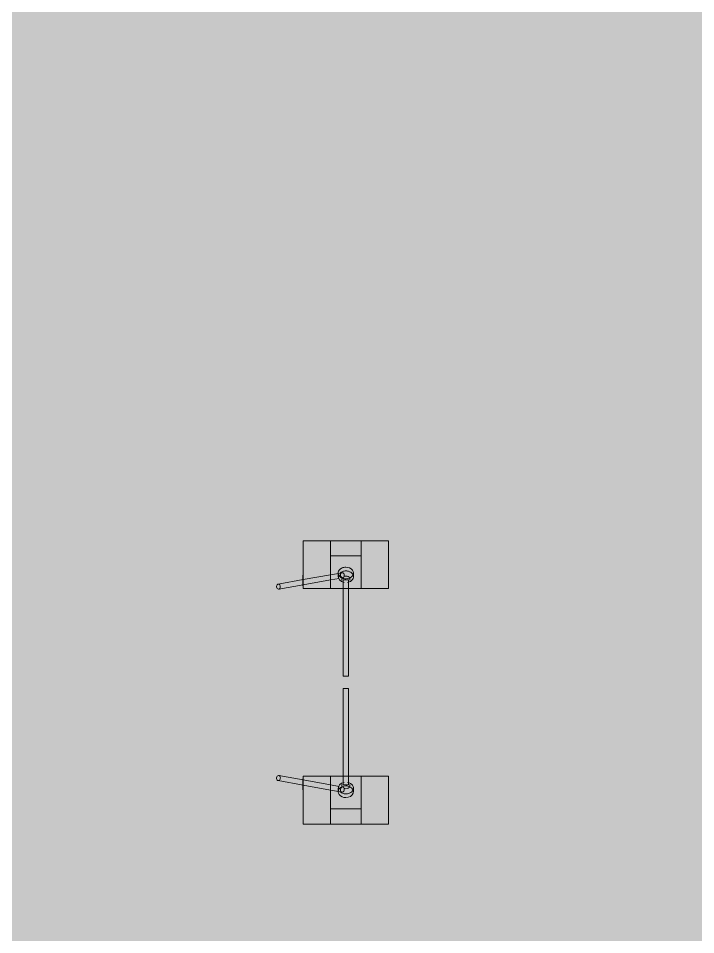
# Model space of a CAD drawing. Header units: millimetres. Extents: x 1311 to 195818, y -8553 to 29000.
# Drawn here: x 76599 to 80569, y 15358 to 20725 of the extents above; entities that cross this region are included whole.
import ezdxf

# ---------------------------------------------------------------- set-up
doc = ezdxf.new("R2010")
doc.units = ezdxf.units.MM
doc.layers.add('A-DETL-GENF-2', color=7, linetype='Continuous', lineweight=9, true_color=0xc0c0c0, transparency=0.4)
doc.layers.add('A-GENM-2', color=7, linetype='Continuous', lineweight=5, true_color=0x737373)
doc.layers.add('M-EQPM-2', color=7, linetype='Continuous', lineweight=5, true_color=0x737373)

# ---------------------------------------------------------------- blocks, each defined once
blk = doc.blocks.new('Gotschlich_Турникет-трипод_Тумбовый_Modul_Cross _R18 - Modul Cross 2-Arm-31992132-1_11_1_птичка')
at = {"layer": 'A-GENM-2'}
for p, q in [((83, -250), (86.2, -250)), ((86.2, -250), (91.5, -250)), ((91.3, -250), (90.7, -250)), ((94.6, -250), (91.3, -250)), ((91.5, -250), (94.6, -250))]:
    blk.add_line(p, q, dxfattribs=at)
at = {"layer": 'M-EQPM-2'}
for p, q in [((-140, 250), (-140, 90)), ((-140, 90), (-140, 250)), ((-140, 250), (140, 250)), ((140, 250), (-140, 250)), ((140, 250), (140, 90)), ((140, 90), (140, 250)), ((-50.7, 90), (-140, 90)), ((-140, 90), (140, 90)), ((-140, 90), (-140, -90)), ((-140, 90), (-140, -90)), ((-140, -90), (-140, 90)), ((-140, 90), (-140, -90)), ((-140, 90), (140, 90)), ((-140, 90), (140, 90)), ((-140, -90), (-140, 90)), ((-140, 90), (-140, -90)), ((-140, 90), (140, 90)), ((-140, 90), (140, 90)), ((-140, 90), (140, 90)), ((-140, 90), (140, 90)), ((140, 90), (-50.7, 90)), ((-50.7, 90), (-50.7, -90)), ((140, -90), (140, 90)), ((140, -90), (140, 90)), ((140, 90), (140, -90)), ((140, -90), (140, 90)), ((140, 90), (140, -90)), ((70.8, 44.5), (49, 44.5)), ((94.8, 15), (88.7, 15)), ((140, 15), (94.8, 15)), ((653.7, 15), (140, 15)), ((47.1, -22.8), (50.9, -43.8)), ((49, -44.5), (70.8, -44.5)), ((50.9, -43.8), (59.1, -90)), ((89.6, -90), (80.4, -38.5)), ((88.7, -15), (94.8, -15)), ((94.8, -15), (140, -15)), ((140, -15), (653.7, -15)), ((140, -90), (-140, -90)), ((-140, -90), (-50.7, -90)), ((-140, -90), (140, -90)), ((140, -90), (-140, -90)), ((-140, -90), (140, -90)), ((140, -90), (-140, -90)), ((-140, -250), (-140, -90)), ((-140, -90), (-140, -250)), ((-140, -90), (60, -90)), ((-140, -90), (140, -90)), ((-50.7, -90), (140, -90)), ((59.1, -90), (87.7, -250)), ((87.7, -90), (140, -90)), ((118.2, -250), (89.6, -90)), ((140, -250), (140, -90)), ((140, -90), (140, -250)), ((-140, -250), (91.5, -250)), ((140, -250), (-140, -250)), ((63.6, -250), (60.8, -250)), ((60.8, -250), (63.6, -250)), ((60.8, -250), (60.8, -252)), ((63.6, -252), (60.8, -252)), ((60.8, -252), (63.6, -252)), ((64.9, -250), (62.5, -250)), ((62.5, -250), (73, -250)), ((62.5, -250), (62.5, -252)), ((73, -252), (62.5, -252)), ((62.5, -252), (64.9, -252)), ((76.7, -250), (63.6, -250)), ((63.6, -250), (65.8, -250)), ((63.6, -250), (63.6, -252)), ((65.8, -252), (63.6, -252)), ((63.6, -252), (76.7, -252)), ((68.9, -250), (63.9, -250)), ((63.9, -250), (65.6, -250)), ((63.9, -250), (63.9, -252)), ((65.6, -252), (63.9, -252)), ((63.9, -252), (68.9, -252)), ((65.7, -250), (64.5, -250)), ((64.5, -250), (77.5, -250)), ((64.5, -250), (64.5, -252)), ((77.5, -252), (64.5, -252)), ((64.5, -252), (65.7, -252)), ((66.4, -250), (64.9, -250)), ((64.9, -250), (64.9, -252)), ((64.9, -252), (66.4, -252)), ((65.6, -250), (67.2, -250)), ((67.2, -252), (65.6, -252)), ((77.9, -250), (65.7, -250)), ((65.7, -250), (65.7, -252)), ((65.7, -252), (77.9, -252)), ((65.8, -250), (78.2, -250)), ((65.8, -250), (65.8, -252)), ((78.2, -252), (65.8, -252)), ((79.3, -250), (66.4, -250)), ((66.4, -252), (79.3, -252)), ((67.2, -250), (80.3, -250)), ((67.2, -250), (67.2, -252)), ((80.3, -252), (67.2, -252)), ((69.5, -250), (68.9, -250)), ((68.9, -250), (68.9, -252)), ((68.9, -252), (69.5, -252)), ((70.9, -250), (69.5, -250)), ((69.5, -250), (69.5, -252)), ((69.5, -252), (70.9, -252)), ((81.4, -250), (70.9, -250)), ((70.9, -252), (81.4, -252)), ((73, -250), (74.2, -250)), ((73, -250), (73, -252)), ((74.2, -252), (73, -252)), ((74.2, -250), (75, -250)), ((75, -252), (74.2, -252)), ((75, -250), (80, -250)), ((75, -250), (75, -252)), ((80, -252), (75, -252)), ((78.1, -250), (76.7, -250)), ((76.7, -250), (76.7, -252)), ((76.7, -252), (78.1, -252)), ((77.5, -250), (79, -250)), ((77.5, -252), (77.5, -250)), ((79, -252), (77.5, -252)), ((80.3, -250), (77.9, -250)), ((77.9, -250), (77.9, -252)), ((77.9, -252), (80.3, -252)), ((80, -250), (78.1, -250)), ((78.1, -252), (80, -252)), ((78.2, -250), (79.3, -250)), ((78.2, -252), (78.2, -250)), ((79.3, -252), (78.2, -252)), ((79, -250), (81.4, -250)), ((81.4, -252), (79, -252)), ((79.3, -250), (79.3, -252)), ((80, -250), (80, -252)), ((80.3, -250), (83.1, -250)), ((83.1, -250), (80.3, -250)), ((80.3, -250), (80.3, -252)), ((80.3, -250), (80.3, -252)), ((80.3, -252), (83.1, -252)), ((83.1, -252), (80.3, -252)), ((81.4, -250), (81.4, -252)), ((86.3, -250), (83, -250)), ((83, -250), (86.2, -250)), ((83, -250), (83, -252)), ((86.2, -252), (83, -252)), ((83, -252), (86.3, -252)), ((83.1, -250), (83.1, -252)), ((86.2, -250), (91.5, -250)), ((86.2, -252), (86.2, -250)), ((91.5, -252), (86.2, -252)), ((86.9, -250), (86.3, -250)), ((86.3, -250), (86.3, -252)), ((86.3, -252), (86.9, -252)), ((90.7, -250), (86.9, -250)), ((86.9, -250), (86.9, -252)), ((86.9, -252), (90.7, -252)), ((88.3, -250), (87.5, -250)), ((87.5, -250), (90.1, -250)), ((87.5, -250), (87.5, -252)), ((90.1, -252), (87.5, -252)), ((87.5, -252), (88.3, -252)), ((87.7, -250), (114, -397.6)), ((89.2, -250), (88.3, -250)), ((88.3, -250), (88.3, -252)), ((88.3, -252), (89.2, -252)), ((90.1, -250), (89.2, -250)), ((89.2, -250), (89.2, -252)), ((89.2, -252), (90.1, -252)), ((90.1, -252), (90.1, -250)), ((91.3, -250), (90.7, -250)), ((90.7, -250), (90.7, -252)), ((90.7, -252), (91.3, -252)), ((94.6, -250), (91.3, -250)), ((91.3, -250), (91.3, -252)), ((91.3, -252), (94.6, -252)), ((91.5, -250), (94.6, -250)), ((91.5, -250), (91.5, -252)), ((94.6, -252), (91.5, -252)), ((96.9, -250), (93.7, -250)), ((93.7, -250), (97.1, -250)), ((93.7, -250), (93.7, -252)), ((97.1, -252), (93.7, -252)), ((93.7, -252), (96.9, -252)), ((94.6, -250), (94.6, -252)), ((102.1, -250), (96.9, -250)), ((96.9, -250), (96.9, -252)), ((96.9, -252), (102.1, -252)), ((97.1, -250), (99.1, -250)), ((97.1, -252), (97.1, -250)), ((99.1, -252), (97.1, -252)), ((99.1, -250), (99.9, -250)), ((99.1, -250), (99.1, -252)), ((99.9, -252), (99.1, -252)), ((99.9, -250), (102, -250)), ((99.9, -250), (99.9, -252)), ((102, -252), (99.9, -252)), ((102, -250), (105.3, -250)), ((102, -250), (102, -252)), ((105.3, -252), (102, -252)), ((105.3, -250), (102.1, -250)), ((102.1, -250), (102.1, -252)), ((102.1, -252), (105.3, -252)), ((105.3, -250), (105.3, -252)), ((106.9, -250), (110.1, -250)), ((110.1, -250), (106.9, -250)), ((106.9, -252), (106.9, -250)), ((106.9, -250), (106.9, -252)), ((106.9, -252), (110.1, -252)), ((110.1, -252), (106.9, -252)), ((110, -250), (107, -250)), ((107, -250), (110, -250)), ((107, -250), (107, -252)), ((107, -250), (107, -252)), ((110, -252), (107, -252)), ((107, -252), (110, -252)), ((110, -252), (110, -250)), ((110, -250), (110, -252)), ((110.1, -250), (110.1, -252)), ((110.1, -250), (110.1, -252)), ((116, -250), (111.8, -250)), ((111.8, -250), (115.5, -250)), ((111.8, -250), (111.8, -252)), ((115.5, -252), (111.8, -252)), ((111.8, -252), (116, -252)), ((115.6, -250), (111.9, -250)), ((111.9, -250), (116, -250)), ((111.9, -250), (111.9, -252)), ((116, -252), (111.9, -252)), ((111.9, -252), (115.6, -252)), ((115.5, -250), (117.8, -250)), ((115.5, -252), (115.5, -250)), ((117.8, -252), (115.5, -252)), ((117.8, -250), (115.6, -250)), ((115.6, -250), (115.6, -252)), ((115.6, -252), (117.8, -252)), ((116, -250), (116, -252)), ((116.7, -250), (140, -250)), ((117.8, -250), (120.1, -250)), ((120.2, -250), (117.8, -250)), ((117.8, -250), (117.8, -252)), ((117.8, -250), (117.8, -252)), ((117.8, -252), (120.2, -252)), ((120.1, -252), (117.8, -252)), ((143.6, -392.3), (118.2, -250)), ((123.8, -250), (119.8, -250)), ((119.8, -250), (123.8, -250)), ((119.8, -250), (119.8, -252)), ((123.8, -252), (119.8, -252)), ((119.8, -252), (123.8, -252)), ((120.1, -250), (123.8, -250)), ((120.1, -250), (120.1, -252)), ((123.8, -252), (120.1, -252)), ((123.8, -250), (120.2, -250)), ((120.2, -250), (120.2, -252)), ((120.2, -252), (123.8, -252)), ((123.8, -250), (123.8, -252)), ((123.8, -250), (123.8, -252))]:
    blk.add_line(p, q, dxfattribs=at)
for centre, major_axis, ratio, start_param, end_param in [((49, 0), (0, 44.5), 0.767231, 4.712389, 7.853982), ((49, 0), (0, 44.5), 0.767231, 1.570796, 2.094395), ((70.8, 0), (0, 44.5), 0.767231, 1.123331, 1.570796), ((70.8, 0), (0, 44.5), 0.767231, 1.570796, 2.018261), ((70.8, 0), (0, 44.5), 0.767231, 0.334478, 1.047198), ((70.8, 0), (0, 44.5), 0.767231, 4.950725, 6.617663), ((85, 0), (0, 23.8), 0.767231, 0.363973, 1.570796), ((85, 0), (0, 23.8), 0.767231, 1.570796, 2.040343), ((49, 0), (0, 44.5), 0.767231, 4.18879, 4.712389), ((85, 0), (0, 23.8), 0.767231, 5.969026, 6.597345), ((88.7, 0), (0, 15), 0.001848, 0, 0.523599), ((88.7, 0), (0, 15), 0.001848, 5.759587, 6.283185), ((88.7, 0), (0, 15), 0.001848, 0.523599, 0.785398), ((88.7, 0), (0, 15), 0.001848, 5.497787, 5.759587), ((88.7, 0), (0, 15), 0.001848, 0.785398, 1.570796), ((88.7, 0), (0, 15), 0.001848, 4.974188, 5.497787), ((88.7, 0), (0, 15), 0.001848, 4.712389, 4.974188), ((88.7, 0), (0, 15), 0.001848, 1.570796, 2.094395), ((88.7, 0), (0, 15), 0.001848, 4.45059, 4.712389), ((653.7, 0), (0, 15), 0.001848, 0, 1.570796), ((653.7, 0), (0, 15), 0.001848, 4.712389, 6.283185), ((653.7, 0), (0, 15), 0.001848, 1.570796, 3.141593), ((653.7, 0), (0, 15), 0.001848, 3.141593, 4.712389), ((49, 0), (0, 44.5), 0.767231, 2.094395, 2.617994), ((49, 0), (0, 44.5), 0.767231, 2.617994, 4.18879), ((70.8, 0), (0, 44.5), 0.767231, 2.094395, 2.419433), ((61.9, -20.2), (14.8, 2.6), 0.738826, 2.696356, 3.219954), ((61.9, -20.2), (14.8, 2.6), 0.738826, 3.219954, 3.481754), ((61.9, -20.2), (14.8, 2.6), 0.738826, 2.434556, 2.696356), ((61.9, -20.2), (14.8, 2.6), 0.738826, 3.481754, 3.743553), ((61.9, -20.2), (14.8, 2.6), 0.738826, 2.172757, 2.434556), ((61.9, -20.2), (14.8, 2.6), 0.738826, 3.743553, 4.528951), ((61.9, -20.2), (14.8, 2.6), 0.738826, 1.387359, 2.172757), ((61.9, -20.2), (14.8, 2.6), 0.738826, 4.528951, 4.790751), ((61.9, -20.2), (14.8, 2.6), 0.738826, 1.125559, 1.387359), ((70.8, 0), (0, 44.5), 0.767231, 2.935913, 4.474053), ((61.9, -20.2), (14.8, 2.6), 0.738826, 4.790751, 5.31435), ((61.9, -20.2), (14.8, 2.6), 0.738826, 0.601961, 1.125559), ((61.9, -20.2), (14.8, 2.6), 0.738826, 5.31435, 6.099748), ((61.9, -20.2), (14.8, 2.6), 0.738826, 0.340161, 0.601961), ((61.9, -20.2), (14.8, 2.6), 0.738826, 0.078362, 0.340161), ((61.9, -20.2), (14.8, 2.6), 0.738826, 6.099748, 6.361547), ((85, 0), (0, 23.8), 0.767231, 2.827433, 3.455752), ((88.7, 0), (0, 15), 0.001848, 3.926991, 4.45059), ((88.7, 0), (0, 15), 0.001848, 2.094395, 2.356194), ((88.7, 0), (0, 15), 0.001848, 2.356194, 2.617994), ((88.7, 0), (0, 15), 0.001848, 3.665191, 3.926991), ((88.7, 0), (0, 15), 0.001848, 2.617994, 3.141593), ((88.7, 0), (0, 15), 0.001848, 3.141593, 3.665191), ((128.8, -395), (14.8, 2.6), 0.738826, 2.696356, 2.958155), ((128.8, -395), (14.8, 2.6), 0.738826, 2.958155, 3.141593), ((128.8, -395), (14.8, 2.6), 0.738826, 3.141593, 3.219954), ((128.8, -395), (14.8, 2.6), 0.738826, 3.219954, 3.743553), ((128.8, -395), (14.8, 2.6), 0.738826, 0.601961, 2.696356), ((128.8, -395), (14.8, 2.6), 0.738826, 3.743553, 6.361547), ((128.8, -395), (14.8, 2.6), 0.738826, 0.078362, 0.601961)]:
    blk.add_ellipse(centre, major_axis=major_axis, ratio=ratio, start_param=start_param, end_param=end_param, dxfattribs=at)
blk = doc.blocks.new('Gotschlich_Турникет-трипод_Тумбовый_Modul_Cross _R18 - Modul Cross 2-Arm-31997083-1_11_1_птичка')
at = {"layer": 'A-GENM-2'}
for p, q in [((83, 250), (86.2, 250)), ((86.2, 250), (91.5, 250)), ((91.3, 250), (90.7, 250)), ((94.6, 250), (91.3, 250)), ((91.5, 250), (94.6, 250))]:
    blk.add_line(p, q, dxfattribs=at)
at = {"layer": 'M-EQPM-2'}
for p, q in [((114, 397.6), (87.7, 250)), ((118.2, 250), (143.6, 392.3)), ((-140, 250), (-140, 90)), ((-140, 90), (-140, 250)), ((91.5, 250), (-140, 250)), ((-140, 250), (140, 250)), ((87.7, 250), (59.1, 90)), ((63.6, 252), (60.8, 252)), ((60.8, 252), (63.6, 252)), ((60.8, 252), (60.8, 250)), ((63.6, 250), (60.8, 250)), ((60.8, 250), (63.6, 250)), ((64.9, 252), (62.5, 252)), ((62.5, 252), (73, 252)), ((62.5, 252), (62.5, 250)), ((73, 250), (62.5, 250)), ((62.5, 250), (64.9, 250)), ((76.7, 252), (63.6, 252)), ((63.6, 252), (65.8, 252)), ((63.6, 252), (63.6, 250)), ((65.2, 250), (63.6, 250)), ((63.6, 250), (76.7, 250)), ((68.9, 252), (63.9, 252)), ((63.9, 252), (65.6, 252)), ((63.9, 252), (63.9, 250)), ((65.6, 250), (63.9, 250)), ((63.9, 250), (68.9, 250)), ((65.7, 252), (64.5, 252)), ((64.5, 252), (77.5, 252)), ((64.5, 252), (64.5, 250)), ((77.5, 250), (64.5, 250)), ((64.5, 250), (65.7, 250)), ((66.4, 252), (64.9, 252)), ((64.9, 252), (64.9, 250)), ((64.9, 250), (66, 250)), ((65.8, 250), (65.2, 250)), ((65.6, 252), (67.2, 252)), ((67.2, 250), (65.6, 250)), ((77.9, 252), (65.7, 252)), ((65.7, 252), (65.7, 250)), ((65.7, 250), (77.9, 250)), ((65.8, 252), (78.2, 252)), ((65.8, 252), (65.8, 250)), ((78.2, 250), (65.8, 250)), ((66, 250), (66.4, 250)), ((79.3, 252), (66.4, 252)), ((66.4, 250), (79.3, 250)), ((67.2, 252), (80.3, 252)), ((67.2, 252), (67.2, 250)), ((80.3, 250), (67.2, 250)), ((69.5, 252), (68.9, 252)), ((68.9, 252), (68.9, 250)), ((68.9, 250), (69.5, 250)), ((70.9, 252), (69.5, 252)), ((69.5, 252), (69.5, 250)), ((69.5, 250), (70.9, 250)), ((81.4, 252), (70.9, 252)), ((70.9, 250), (81.4, 250)), ((73, 252), (74.2, 252)), ((73, 252), (73, 250)), ((74.2, 250), (73, 250)), ((74.2, 252), (75, 252)), ((75, 250), (74.2, 250)), ((75, 252), (80, 252)), ((75, 252), (75, 250)), ((80, 250), (75, 250)), ((78.1, 252), (76.7, 252)), ((76.7, 252), (76.7, 250)), ((76.7, 250), (78.1, 250)), ((77.5, 252), (79, 252)), ((77.5, 250), (77.5, 252)), ((77.9, 250), (77.5, 250)), ((80.3, 252), (77.9, 252)), ((77.9, 252), (77.9, 250)), ((77.9, 250), (80.3, 250)), ((79, 250), (77.9, 250)), ((80, 252), (78.1, 252)), ((78.1, 250), (80, 250)), ((78.2, 252), (79.3, 252)), ((78.2, 250), (78.2, 252)), ((79.3, 250), (78.2, 250)), ((79, 252), (81.4, 252)), ((81.4, 250), (79, 250)), ((79.3, 252), (79.3, 250)), ((80, 252), (80, 250)), ((80.3, 252), (83.1, 252)), ((83.1, 252), (80.3, 252)), ((80.3, 252), (80.3, 250)), ((80.3, 252), (80.3, 250)), ((80.3, 250), (83.1, 250)), ((83.1, 250), (80.3, 250)), ((81.4, 252), (81.4, 250)), ((86.3, 252), (83, 252)), ((83, 252), (86.2, 252)), ((83, 252), (83, 250)), ((86.2, 250), (83, 250)), ((83, 250), (86.3, 250)), ((83.1, 252), (83.1, 250)), ((86.2, 252), (91.5, 252)), ((86.2, 250), (86.2, 252)), ((91.5, 250), (86.2, 250)), ((86.9, 252), (86.3, 252)), ((86.3, 252), (86.3, 250)), ((86.3, 250), (86.9, 250)), ((90.7, 252), (86.9, 252)), ((86.9, 252), (86.9, 250)), ((86.9, 250), (90.7, 250)), ((88.3, 252), (87.5, 252)), ((87.5, 252), (90.1, 252)), ((87.5, 252), (87.5, 250)), ((90.1, 250), (87.5, 250)), ((87.5, 250), (88.3, 250)), ((89.2, 252), (88.3, 252)), ((88.3, 252), (88.3, 250)), ((88.3, 250), (89.2, 250)), ((90.1, 252), (89.2, 252)), ((89.2, 252), (89.2, 250)), ((89.2, 250), (90.1, 250)), ((89.6, 90), (118.2, 250)), ((90.1, 250), (90.1, 252)), ((91.3, 252), (90.7, 252)), ((90.7, 252), (90.7, 250)), ((90.7, 250), (91.3, 250)), ((94.6, 252), (91.3, 252)), ((91.3, 252), (91.3, 250)), ((91.3, 250), (94.6, 250)), ((91.5, 252), (94.6, 252)), ((91.5, 252), (91.5, 250)), ((94.6, 250), (91.5, 250)), ((96.9, 252), (93.7, 252)), ((93.7, 252), (97.1, 252)), ((93.7, 252), (93.7, 250)), ((97.1, 250), (93.7, 250)), ((93.7, 250), (96.9, 250)), ((94.6, 252), (94.6, 250)), ((102.1, 252), (96.9, 252)), ((96.9, 252), (96.9, 250)), ((96.9, 250), (102.1, 250)), ((97.1, 252), (99.1, 252)), ((97.1, 250), (97.1, 252)), ((99.1, 250), (97.1, 250)), ((99.1, 252), (99.9, 252)), ((99.1, 252), (99.1, 250)), ((99.9, 250), (99.1, 250)), ((99.9, 252), (102, 252)), ((99.9, 252), (99.9, 250)), ((102, 250), (99.9, 250)), ((102, 252), (105.3, 252)), ((102, 252), (102, 250)), ((105.3, 250), (102, 250)), ((105.3, 252), (102.1, 252)), ((102.1, 252), (102.1, 250)), ((102.1, 250), (105.3, 250)), ((105.3, 252), (105.3, 250)), ((106.9, 252), (110.1, 252)), ((110.1, 252), (106.9, 252)), ((106.9, 250), (106.9, 252)), ((106.9, 252), (106.9, 250)), ((106.9, 250), (110.1, 250)), ((110.1, 250), (106.9, 250)), ((110, 252), (107, 252)), ((107, 252), (110, 252)), ((107, 252), (107, 250)), ((107, 252), (107, 250)), ((110, 250), (107, 250)), ((107, 250), (110, 250)), ((110, 250), (110, 252)), ((110, 252), (110, 250)), ((110.1, 252), (110.1, 250)), ((110.1, 252), (110.1, 250)), ((116, 252), (111.8, 252)), ((111.8, 252), (115.5, 252)), ((111.8, 252), (111.8, 250)), ((115.5, 250), (111.8, 250)), ((111.8, 250), (116, 250)), ((115.6, 252), (111.9, 252)), ((111.9, 252), (116, 252)), ((111.9, 252), (111.9, 250)), ((116, 250), (111.9, 250)), ((111.9, 250), (115.6, 250)), ((115.5, 252), (117.8, 252)), ((115.5, 250), (115.5, 252)), ((117.8, 250), (115.5, 250)), ((117.8, 252), (115.6, 252)), ((115.6, 252), (115.6, 250)), ((115.6, 250), (117.8, 250)), ((116, 252), (116, 250)), ((140, 250), (116.7, 250)), ((117.8, 252), (120.1, 252)), ((120.2, 252), (117.8, 252)), ((117.8, 252), (117.8, 250)), ((117.8, 252), (117.8, 250)), ((117.8, 250), (120.2, 250)), ((120.1, 250), (117.8, 250)), ((123.8, 252), (119.8, 252)), ((119.8, 252), (123.8, 252)), ((119.8, 252), (119.8, 250)), ((123.8, 250), (119.8, 250)), ((119.8, 250), (123.8, 250)), ((120.1, 252), (123.8, 252)), ((120.1, 252), (120.1, 250)), ((123.8, 250), (120.1, 250)), ((123.8, 252), (120.2, 252)), ((120.2, 252), (120.2, 250)), ((120.2, 250), (123.8, 250)), ((123.8, 252), (123.8, 250)), ((123.8, 252), (123.8, 250)), ((140, 250), (140, 90)), ((140, 90), (140, 250)), ((-50.7, 90), (-140, 90)), ((-140, 90), (140, 90)), ((-140, 90), (-140, -90)), ((-140, 90), (-140, -90)), ((-140, 90), (-140, -90)), ((-140, -90), (-140, 90)), ((140, 90), (-140, 90)), ((-140, 90), (140, 90)), ((-140, 90), (-140, -90)), ((-140, -90), (-140, 90)), ((140, 90), (-140, 90)), ((-140, 90), (140, 90)), ((60, 90), (-140, 90)), ((140, 90), (-140, 90)), ((140, 90), (-50.7, 90)), ((-50.7, 90), (-50.7, -90)), ((59.1, 90), (50.9, 43.8)), ((80.4, 38.5), (89.6, 90)), ((140, 90), (87.7, 90)), ((140, -90), (140, 90)), ((140, 90), (140, -90)), ((140, -90), (140, 90)), ((140, 90), (140, -90)), ((140, -90), (140, 90)), ((50.9, 43.8), (47.1, 22.8)), ((70.8, 44.5), (49, 44.5)), ((94.8, 15), (88.7, 15)), ((140, 15), (94.8, 15)), ((653.7, 15), (140, 15)), ((49, -44.5), (70.8, -44.5)), ((88.7, -15), (94.8, -15)), ((94.8, -15), (140, -15)), ((140, -15), (653.7, -15)), ((140, -90), (-140, -90)), ((-140, -90), (-50.7, -90)), ((140, -90), (-140, -90)), ((140, -90), (-140, -90)), ((140, -90), (-140, -90)), ((140, -90), (-140, -90)), ((-140, -250), (-140, -90)), ((-140, -90), (-140, -250)), ((140, -90), (-140, -90)), ((140, -90), (-140, -90)), ((-50.7, -90), (140, -90)), ((140, -250), (140, -90)), ((140, -90), (140, -250)), ((140, -250), (-140, -250)), ((-140, -250), (140, -250))]:
    blk.add_line(p, q, dxfattribs=at)
for centre, major_axis, ratio, start_param, end_param in [((128.8, 395), (-14.8, 2.6), 0.738826, 6.204824, 6.466623), ((128.8, 395), (-14.8, 2.6), 0.738826, 0.183438, 0.445237), ((128.8, 395), (-14.8, 2.6), 0.738826, 5.681225, 6.204824), ((128.8, 395), (-14.8, 2.6), 0.738826, 0.445237, 0.707036), ((128.8, 395), (-14.8, 2.6), 0.738826, 0.707036, 1.230635), ((128.8, 395), (-14.8, 2.6), 0.738826, 3.063231, 5.681225), ((128.8, 395), (-14.8, 2.6), 0.738826, 1.230635, 1.754234), ((128.8, 395), (-14.8, 2.6), 0.738826, 1.754234, 2.539632), ((128.8, 395), (-14.8, 2.6), 0.738826, 2.539632, 3.063231), ((49, 0), (0, 44.5), 0.767231, 4.712389, 7.853982), ((70.8, 0), (0, 44.5), 0.767231, 1.123331, 1.570796), ((70.8, 0), (0, 44.5), 0.767231, 0.72216, 1.047198), ((61.9, 20.2), (-14.8, 2.6), 0.738826, 5.681225, 7.252021), ((61.9, 20.2), (-14.8, 2.6), 0.738826, 4.895827, 5.681225), ((61.9, 20.2), (-14.8, 2.6), 0.738826, 0.968836, 1.754234), ((61.9, 20.2), (-14.8, 2.6), 0.738826, 4.634027, 4.895827), ((61.9, 20.2), (-14.8, 2.6), 0.738826, 1.754234, 2.539632), ((70.8, 0), (0, 44.5), 0.767231, 4.950725, 6.488865), ((61.9, 20.2), (-14.8, 2.6), 0.738826, 4.110428, 4.634027), ((85, 0), (0, 23.8), 0.767231, 1.10125, 1.570796), ((61.9, 20.2), (-14.8, 2.6), 0.738826, 3.32503, 4.110428), ((61.9, 20.2), (-14.8, 2.6), 0.738826, 2.539632, 3.32503), ((85, 0), (0, 23.8), 0.767231, 5.969026, 6.597345), ((88.7, 0), (0, 15), 0.001848, 0, 0.785398), ((88.7, 0), (0, 15), 0.001848, 5.759587, 6.283185), ((88.7, 0), (0, 15), 0.001848, 5.497787, 5.759587), ((88.7, 0), (0, 15), 0.001848, 0.785398, 1.570796), ((88.7, 0), (0, 15), 0.001848, 4.974188, 5.497787), ((88.7, 0), (0, 15), 0.001848, 4.712389, 4.974188), ((653.7, 0), (0, 15), 0.001848, 0, 0.261799), ((653.7, 0), (0, 15), 0.001848, 4.712389, 6.283185), ((653.7, 0), (0, 15), 0.001848, 0.261799, 1.308997), ((653.7, 0), (0, 15), 0.001848, 1.308997, 1.570796), ((49, 0), (0, 44.5), 0.767231, 1.570796, 4.18879), ((70.8, 0), (0, 44.5), 0.767231, 1.570796, 2.018261), ((70.8, 0), (0, 44.5), 0.767231, 2.094395, 2.807115), ((70.8, 0), (0, 44.5), 0.767231, 2.807115, 4.474053), ((85, 0), (0, 23.8), 0.767231, 1.570796, 2.77762), ((49, 0), (0, 44.5), 0.767231, 4.18879, 4.712389), ((85, 0), (0, 23.8), 0.767231, 2.827433, 3.455752), ((88.7, 0), (0, 15), 0.001848, 4.45059, 4.712389), ((88.7, 0), (0, 15), 0.001848, 1.570796, 2.356194), ((88.7, 0), (0, 15), 0.001848, 3.926991, 4.45059), ((88.7, 0), (0, 15), 0.001848, 2.356194, 2.617994), ((88.7, 0), (0, 15), 0.001848, 3.665191, 3.926991), ((88.7, 0), (0, 15), 0.001848, 2.617994, 2.879793), ((88.7, 0), (0, 15), 0.001848, 3.141593, 3.665191), ((88.7, 0), (0, 15), 0.001848, 2.879793, 3.141593), ((653.7, 0), (0, 15), 0.001848, 1.570796, 1.832596), ((653.7, 0), (0, 15), 0.001848, 3.141593, 4.712389), ((653.7, 0), (0, 15), 0.001848, 1.832596, 2.094395), ((653.7, 0), (0, 15), 0.001848, 2.094395, 3.141593)]:
    blk.add_ellipse(centre, major_axis=major_axis, ratio=ratio, start_param=start_param, end_param=end_param, dxfattribs=at)

msp = doc.modelspace()

# ---------------------------------------------------------------- hatches: boundary and pattern name
at = {"layer": 'A-DETL-GENF-2'}
h = msp.add_hatch(color=256, dxfattribs=at)
h.paths.add_polyline_path([(107078.4, 13475), (107078.4, 13425), (106178.4, 13425), (106178.4, 13475), (107070.4, 13475)])
h.paths.add_polyline_path([(89103.4, 27180), (89103.4, 27140), (89113.4, 27140), (89113.4, 27100), (89043.4, 27100), (89043.4, 27180)])
h.paths.add_polyline_path([(68710.4, 7205), (68710.4, 7295), (68790.4, 7295), (68790.4, 7195), (68770.4, 7195), (68770.4, 7205)])
h.paths.add_polyline_path([(68590.4, 5105), (68590.4, 5195), (68670.4, 5195), (68670.4, 5095), (68650.4, 5095), (68650.4, 5105), (68635.1, 5105)])
h.paths.add_polyline_path([(91213.3, -280), (107199.4, -280), (107199.4, 12125), (107078.4, 12125), (107078.4, 12070), (107070.4, 12070), (107073, 12140), (107078.4, 12140), (107078.4, 12175), (107128.4, 12175), (107128.4, 12185), (107158.4, 12185), (107158.4, 12140), (107199.4, 12140), (107199.4, 13510), (107158.4, 13510), (107158.4, 13465), (107128.4, 13465), (107128.4, 13475), (107078.4, 13475), (107078.4, 13510), (107070.4, 13510), (107070.4, 13580), (107078.4, 13580), (107078.4, 13525), (107199.4, 13525), (107199.4, 23799.7), (102668.4, 23799.7), (102668.4, 27350), (100638.4, 27348), (100638.4, 27265), (100598.4, 27265), (100598.4, 27350), (90633.4, 27350), (90633.4, 27180), (90593.4, 27180), (90593.4, 27350), (89143.4, 27350), (89143.4, 27180), (89103.4, 27180), (89103.4, 27350), (72557.5, 27350), (72557.5, 20672.1), (72662.5, 20672.1), (72662.5, 20725.1), (72679.5, 20725.1), (72679.5, 20627.1), (72719.5, 20627.1), (72719.5, 20725.1), (72869.5, 20720.9), (72868.4, 18975.1), (72719.5, 18975.1), (72718.4, 19073.1), (72679.5, 19073.1), (72679.5, 18975.1), (72662.5, 18975.1), (72662.5, 19082.1), (72557.5, 19082.1), (72557.5, 17663.1), (72659.5, 17663.1), (72662.5, 17725.1), (72679.5, 17725.1), (72679.5, 17627.1), (72719.5, 17627.1), (72719.5, 17725.1), (72869.5, 17725.1), (72868.4, 15975.1), (72719.5, 15975.1), (72718.4, 16073.1), (72679.5, 16073.1), (72679.5, 15965.1), (72669.5, 15975.1), (72669.5, 15965.1), (72659.5, 15965.1), (72654.5, 16073.1), (72557.5, 16073.1), (72557.5, 15380), (68518.4, 15380), (68518.4, 7205), (68710.4, 7205), (68710.4, 7145), (68518.4, 7145), (68523.4, 5795), (68710.4, 5795), (68710.4, 5735), (68518.4, 5735), (68518.4, 5105), (68590.4, 5105), (68590.4, 5045), (68518.4, 5045), (68518.4, 3845), (68590.4, 3845), (68590.4, 3785), (68518.4, 3785), (68518.4, -280), (90418.4, -280)])
h.paths.add_polyline_path([(105191, 100), (105141, 100), (105141, 495), (105531, 495), (105531, 100), (105481, 100), (105481, 445), (105191, 445), (105191, 120)])
h.paths.add_polyline_path([(95211.9, 100), (95161.9, 100), (95161.9, 445), (94968.4, 445), (94968.4, 495), (95211.9, 495), (95211.9, 120)])
h.paths.add_polyline_path([(91388.4, 100), (91388.4, 445), (91318.4, 445), (91318.4, 495), (91438.4, 495), (91438.4, 100)])
h.paths.add_polyline_path([(99013.4, 100), (98963.4, 100), (98963.4, 445), (98638.1, 445), (98639.7, 495), (99013.4, 495), (99013.4, 114.6)])
h.paths.add_polyline_path([(84343.4, 100), (84343.4, 445), (83743.4, 445), (83743.4, 100), (83693.4, 100), (83693.4, 495), (84393.4, 495), (84393.4, 100)])
h.paths.add_polyline_path([(78193.1, 100), (78193.1, 495), (78693.4, 495), (78693.4, 100), (78643.4, 100), (78643.4, 445), (78243.1, 445), (78243.1, 100), (78217.2, 100)])
h.paths.add_polyline_path([(85393.4, 100), (85343.4, 103.3), (85343.4, 495), (85468.4, 495), (85467, 445), (85393.4, 439.6), (85393.4, 120)])
h.paths.add_polyline_path([(75663.4, 100), (75663.4, 495), (76468.4, 490.8), (76468.4, 445), (75713.4, 445), (75713.4, 100)])
h.paths.add_polyline_path([(71968.4, 120), (71968.4, 510), (72318.4, 510), (72318.4, 460), (72018.4, 460), (72018.4, 120)])
h.paths.add_polyline_path([(68670.4, 3695), (68590.4, 3695), (68590.4, 3785), (68650.4, 3785), (68650.4, 3795), (68670.4, 3795), (68670.4, 3785)])
h.paths.add_polyline_path([(68710.4, 5645), (68710.4, 5735), (68770.4, 5735), (68770.4, 5745), (68790.4, 5745), (68790.4, 5645), (68770.4, 5645)])
h.paths.add_polyline_path([(71726.6, 7680), (71726.6, 7730), (71716.6, 7730), (71719.2, 7760), (71761.6, 7765.2), (71762.2, 7908), (71831.6, 7908), (71831.6, 7900), (71776.6, 7900), (71776.6, 7680), (71831.6, 7680), (71831.6, 7672), (71761.6, 7672), (71758, 7680), (71749.9, 7680)])
h.paths.add_polyline_path([(71706.4, 6780), (71676.6, 6780), (71676.6, 7680), (71726.6, 7680), (71726.6, 6780), (71719.2, 6780)])
h.paths.add_polyline_path([(70468.3, 7280), (70426.6, 7280), (70426.6, 7680), (70476.6, 7680), (70476.6, 7280)])
h.paths.add_polyline_path([(87243.4, 7900), (87203.4, 7900), (87204.5, 8750), (87243.4, 8750), (87243.4, 7906.3)])
h.paths.add_polyline_path([(87268.4, 7672), (87253.4, 7672), (87253.4, 7820), (87233.4, 7820), (87233.4, 7860), (87243.4, 7860), (87243.4, 7900), (87253.4, 7900), (87253.4, 7908), (87323.4, 7908), (87323.4, 7900), (87268.4, 7900), (87268.4, 7680), (87323.4, 7680), (87323.4, 7672), (87293.4, 7672)])
h.paths.add_polyline_path([(86343.4, 7672), (86313.4, 7672), (86313.4, 7680), (86368.4, 7680), (86368.4, 7900), (86313.4, 7900), (86313.4, 7908), (86383.4, 7908), (86383.4, 7900), (86393.4, 7900), (86393.4, 7860), (86403.4, 7860), (86403.4, 7820), (86383.4, 7820), (86383.4, 7672), (86368.4, 7672)])
h.paths.add_polyline_path([(70387.5, 7672), (70321.6, 7672), (70326.8, 7680), (70376.6, 7680), (70376.6, 7900), (70321.6, 7900), (70326.8, 7908), (70391.6, 7908), (70391.6, 7760), (70436.6, 7758.3), (70436.6, 7730), (70426.6, 7730), (70426.6, 7680), (70391.6, 7680), (70391.6, 7672)])
h.paths.add_polyline_path([(84588.4, 7900), (84548.4, 7900.4), (84548.4, 8900), (84588.4, 8900), (84588.4, 7909.1)])
h.paths.add_polyline_path([(84613.4, 7692), (84598.4, 7692), (84598.4, 7820), (84578.4, 7820), (84578.4, 7860), (84588.4, 7860), (84588.4, 7900), (84598.4, 7900), (84598.4, 7908), (84668.4, 7908), (84668.4, 7900), (84613.4, 7900), (84613.4, 7700), (84668.4, 7700), (84668.4, 7692), (84631.4, 7692)])
h.paths.add_polyline_path([(83538.4, 7692), (83508.4, 7692), (83508.4, 7700), (83563.4, 7700), (83563.4, 7900), (83508.4, 7900), (83508.4, 7908), (83578.4, 7908), (83578.4, 7900), (83588.4, 7900), (83588.4, 7860), (83598.4, 7860), (83598.4, 7820), (83578.4, 7820), (83578.4, 7692), (83539.2, 7692)])
h.paths.add_polyline_path([(75432.4, 7693), (75213.4, 7693), (75213.4, 7843), (75788.4, 7843), (75788.4, 7693)])
h.paths.add_polyline_path([(75838.4, 7693), (75838.4, 7843), (76418.4, 7843), (76418.4, 7693)])
h.paths.add_polyline_path([(73313.4, 7693), (72588.4, 7693), (72588.4, 7843), (73313.4, 7843)])
h.paths.add_polyline_path([(72620.6, 7883), (72588.4, 7883), (72588.4, 7900), (73313.4, 7896.3), (73313.4, 7883), (72647.5, 7883)])
h.paths.add_polyline_path([(75788.4, 7883), (75213.4, 7883), (75213.4, 7900), (75788.4, 7896.3)])
h.paths.add_polyline_path([(76418.4, 7883), (75838.4, 7883), (75838.4, 7900), (76418.4, 7896.3)])
h.paths.add_polyline_path([(75163.4, 7893), (75128.4, 7893), (75128.4, 7920), (75173.4, 7920), (75173.4, 7900), (75163.4, 7900)])
h.paths.add_polyline_path([(92578.4, 10300), (92578.4, 10900), (92618.4, 10900), (92618.4, 10300)])
h.paths.add_polyline_path([(91698.4, 10300), (91698.4, 10900), (91738.4, 10900), (91738.4, 10300)])
h.paths.add_polyline_path([(69278.4, 10625), (68943.4, 10625), (68943.4, 10880), (68993.4, 10880), (68993.4, 10675), (69278.4, 10675), (69278.4, 10900), (69328.4, 10900), (69328.4, 10625)])
h.paths.add_polyline_path([(92578.4, 10900), (92553.4, 10900), (92553.4, 10980), (92588.4, 10980), (92588.4, 10940), (92578.4, 10940)])
h.paths.add_polyline_path([(93203.4, 10900), (93178.4, 10900), (93178.4, 10940), (93168.4, 10940), (93168.4, 10980), (93203.4, 10980)])
h.paths.add_polyline_path([(92298.4, 10900), (92298.4, 10940), (92288.4, 10940), (92288.4, 10980), (92323.4, 10980), (92323.4, 10900), (92308.4, 10900)])
h.paths.add_polyline_path([(91688.4, 10900), (91673.4, 10900), (91673.4, 10980), (91708.4, 10980), (91708.4, 10940), (91698.4, 10940), (91698.4, 10900)])
h.paths.add_polyline_path([(89318.4, 11000), (89268.4, 11000), (89268.4, 11900), (89318.4, 11900), (89318.4, 11760.3)])
h.paths.add_polyline_path([(91068.4, 11900), (91063.6, 11950), (91058.4, 11950), (91060.8, 11980), (91078.4, 11980), (91078.4, 12108), (91148.4, 12108), (91148.4, 12100), (91093.4, 12100), (91093.4, 11900), (91148.4, 11900), (91148.4, 11892), (91078.4, 11892), (91078.4, 11900)])
h.paths.add_polyline_path([(91068.4, 11000), (91018.4, 11000), (91018.4, 11900), (91068.4, 11900), (91068.4, 11012.5)])
h.paths.add_polyline_path([(96848.4, 11200), (96848.4, 11240), (97448.4, 11240), (97448.4, 11200), (96868.4, 11200)])
h.paths.add_polyline_path([(96768.4, 11175), (96768.4, 11210), (96808.4, 11210), (96808.4, 11200), (96848.4, 11200), (96848.4, 11175)])
h.paths.add_polyline_path([(75568.4, 11650), (75568.4, 11690), (76418.4, 11690), (76418.4, 11650), (75576.4, 11650)])
h.paths.add_polyline_path([(75368.4, 11570), (75360.4, 11570), (75360.4, 11640), (75488.4, 11640), (75488.4, 11660), (75528.4, 11660), (75528.4, 11650), (75568.4, 11650), (75568.4, 11640), (75576.4, 11640), (75576.4, 11570), (75568.4, 11570), (75568.4, 11625), (75368.4, 11625), (75368.4, 11600)])
h.paths.add_polyline_path([(96808.4, 11790), (96768.4, 11790), (96768.4, 11825), (96848.4, 11825), (96848.4, 11800), (96808.4, 11800)])
h.paths.add_polyline_path([(89218.4, 11892), (89188.4, 11892), (89188.4, 11900), (89243.4, 11900), (89243.4, 12100), (89188.4, 12100), (89188.4, 12108), (89258.4, 12108), (89260.4, 11980), (89278.4, 11980), (89278.4, 11950), (89268.4, 11950), (89268.4, 11900), (89258.4, 11898.9), (89253, 11892)])
h.paths.add_polyline_path([(96848.4, 12080), (96848.4, 12120), (97448.4, 12120), (97448.4, 12080), (96868.4, 12080)])
h.paths.add_polyline_path([(96768.4, 12055), (96768.4, 12090), (96808.4, 12090), (96808.4, 12080), (96848.4, 12080), (96848.4, 12055)])
h.paths.add_polyline_path([(91598.4, 12250), (91598.4, 12290), (92598.4, 12290), (92598.4, 12250), (91606.4, 12250)])
h.paths.add_polyline_path([(91398.4, 12170), (91390.4, 12170), (91390.5, 12240), (91518.4, 12240), (91518.4, 12260), (91558.4, 12260), (91558.4, 12250), (91598.4, 12250), (91598.4, 12240), (91606.4, 12240), (91606.4, 12170), (91598.4, 12170), (91598.4, 12225), (91398.4, 12225), (91398.4, 12200)])
h.paths.add_polyline_path([(88790.4, 12170), (88790.4, 12240), (88798.4, 12240), (88798.4, 12250), (88838.4, 12250), (88838.4, 12260), (88878.4, 12260), (88878.4, 12240), (89026.4, 12240), (89026.4, 12170), (89018.4, 12170), (89018.4, 12225), (88798.4, 12225), (88798.4, 12170), (88791.4, 12170)])
h.paths.add_polyline_path([(106994.3, 12175), (106678.4, 12175), (106678.4, 12225), (107078.4, 12225), (107078.4, 12175), (107058.4, 12175)])
h.paths.add_polyline_path([(88790.4, 12250), (87798.4, 12250), (87798.4, 12290), (88798.4, 12284.6), (88798.4, 12250)])
h.paths.add_polyline_path([(75488.4, 12490), (75488.4, 12510), (75360.4, 12510), (75364.5, 12580), (75368.4, 12580), (75368.4, 12525), (75568.4, 12525), (75568.4, 12580), (75576.4, 12580), (75572.9, 12510), (75568.4, 12510), (75568.4, 12500), (75528.4, 12500), (75528.4, 12490)])
h.paths.add_polyline_path([(96768.4, 12670), (96768.4, 12705), (96848.4, 12705), (96848.4, 12680), (96808.4, 12680), (96808.4, 12670)])
h.paths.add_polyline_path([(88845.2, 13240), (88838.4, 13240), (88834.1, 13250), (88798.4, 13250), (88798.4, 13260), (88790.4, 13260), (88790.4, 13330), (88798.4, 13330), (88798.4, 13275), (89018.4, 13275), (89018.4, 13330), (89026.4, 13330), (89026.4, 13260), (88878.4, 13260), (88878.4, 13240)])
h.paths.add_polyline_path([(91518.4, 13240), (91518.4, 13260), (91390.4, 13260), (91390.4, 13330), (91398.4, 13330), (91398.4, 13275), (91598.4, 13275), (91598.4, 13330), (91606.4, 13330), (91606.4, 13260), (91598.4, 13260), (91598.4, 13250), (91558.4, 13250), (91558.4, 13240)])
h.paths.add_polyline_path([(69198.4, 14405), (68898.4, 14405), (68898.4, 14455), (69223.4, 14455), (69223.4, 14980), (69273.4, 14980), (69267.8, 14405), (69210.9, 14405)])
h.paths.add_polyline_path([(75830.9, 14600), (75568.4, 14600), (75568.4, 14650), (75830.9, 14650), (75830.9, 14900), (75568.4, 14900), (75568.4, 14950), (75880.9, 14950), (75880.9, 14600)])
h.paths.add_polyline_path([(84938.4, 15200), (84898.4, 15200), (84898.4, 16200), (84938.4, 16200), (84938.4, 15220)])
h.paths.add_polyline_path([(85018.4, 14972), (84948.4, 14972), (84948.4, 15120), (84928.4, 15120), (84928.4, 15160), (84938.4, 15160), (84938.4, 15200), (84948.4, 15200), (84948.4, 15208), (85018.4, 15208), (85018.4, 15200), (84963.4, 15200), (84963.4, 14980), (85018.4, 14980)])
h.paths.add_polyline_path([(83928.4, 14972), (83858.4, 14976), (83858.4, 14980), (83913.4, 14980), (83913.4, 15200), (83858.4, 15200), (83858.4, 15208), (83928.4, 15208), (83928.4, 15200), (83938.4, 15200), (83938.4, 15160), (83948.4, 15160), (83948.4, 15120), (83928.4, 15120), (83928.4, 14976)])
h.paths.add_polyline_path([(75378.4, 15345), (75361.4, 15345), (75361.4, 15975), (75378.4, 15975), (75378.4, 15590.8)])
h.paths.add_polyline_path([(75418.4, 15345), (75418.4, 15975), (75568.4, 15975), (75568.4, 15345), (75432.4, 15345)])
h.paths.add_polyline_path([(72662.5, 15408.1), (72662.5, 15925.1), (72679.5, 15925.1), (72679.5, 15408.1), (72669.5, 15408.1)])
h.paths.add_polyline_path([(72719.5, 15408.1), (72719.5, 15925.1), (72869.5, 15925.1), (72868.4, 15408.1), (72839.5, 15408.1)])
h.paths.add_polyline_path([(75361.4, 16015), (74878.4, 16015), (74878.4, 16060), (75361.4, 16060), (75361.4, 17582), (74374.4, 17582), (74374.4, 17627), (75361.4, 17627), (75361.4, 17725), (75378.4, 17725), (75383.9, 17627), (75418.4, 17627), (75418.4, 17725), (75568.4, 17725), (75568.4, 16025), (75418.4, 16025), (75418.4, 16123), (75378.4, 16123), (75378.4, 16025), (75361.4, 16025)])
h.paths.add_polyline_path([(72662.5, 16073.1), (72659.5, 17618.1), (72557.5, 17618.1), (72557.5, 16118.1), (72659.5, 16118.1), (72659.5, 16073.1)])
h.paths.add_polyline_path([(78556.9, 16234.9), (78556.9, 16234.9), (78608.4, 16234.9)])
h.paths.add_polyline_path([(75568.4, 17775), (75418.4, 17775), (75418.4, 18325), (75568.4, 18325), (75568.4, 17830)])
h.paths.add_polyline_path([(75361.4, 17775), (75365.1, 18325), (75378.4, 18325), (75378.4, 17775), (75368.4, 17775)])
h.paths.add_polyline_path([(72669.5, 17775.1), (72662.5, 17775.1), (72662.5, 18325.1), (72679.5, 18325.1), (72679.5, 17775.1)])
h.paths.add_polyline_path([(72868.4, 17775.1), (72719.5, 17775.1), (72719.5, 18325.1), (72868.4, 18325.1), (72869.5, 17775.1)])
h.paths.add_polyline_path([(75568.4, 18375), (75418.4, 18375), (75418.4, 18975), (75568.4, 18975), (75568.4, 18660.7)])
h.paths.add_polyline_path([(75378.4, 18375), (75361.4, 18375), (75361.4, 18975), (75378.4, 18975), (75378.4, 18430)])
h.paths.add_polyline_path([(72868.4, 18375.1), (72719.5, 18375.1), (72719.5, 18925.1), (72869.5, 18925.1), (72868.4, 18450)])
h.paths.add_polyline_path([(72662.5, 18375.1), (72662.5, 18925.1), (72679.5, 18925.1), (72679.5, 18375.1), (72669.5, 18375.1)])
h.paths.add_polyline_path([(103018.4, 18700), (103018.8, 18740), (104018.4, 18740), (104018.4, 18700), (103026.4, 18700)])
h.paths.add_polyline_path([(103026.4, 18620), (103018.4, 18620), (103018.4, 18675), (102818.4, 18675), (102818.4, 18620), (102810.4, 18620), (102810.4, 18690), (102938.4, 18690), (102938.4, 18710), (102978.4, 18710), (102978.4, 18700), (103018.4, 18700), (103018.4, 18690), (103026.4, 18690), (103026.4, 18650)])
h.paths.add_polyline_path([(75361.4, 19015), (74378.4, 19015), (74378.4, 19060), (75361.4, 19060), (75361.4, 20582), (74874.4, 20582), (74874.4, 20627), (75361.4, 20627), (75361.4, 20725), (75378.4, 20725), (75378.4, 20627), (75418.4, 20627), (75418.4, 20725), (75568.4, 20725), (75568.4, 19025), (75418.4, 19025), (75418.4, 19123), (75378.4, 19123), (75372.8, 19025), (75361.4, 19025)])
h.paths.add_polyline_path([(72644.5, 19127.1), (72662.5, 19127.1), (72662.5, 20627.1), (72557.5, 20627.1), (72557.5, 19127.1)])
h.paths.add_polyline_path([(102938.4, 19690), (102938.4, 19710), (102810.4, 19710), (102810.4, 19780), (102818.4, 19775.6), (102818.4, 19725), (103018.4, 19725), (103018.4, 19780), (103026.4, 19780), (103026.4, 19710), (103018.4, 19710), (103018.4, 19700), (102978.4, 19700), (102978.4, 19690)])
h.paths.add_polyline_path([(75418.4, 20775), (75418.4, 20882), (75568.4, 20882), (75568.4, 20775), (75432.4, 20775)])
h.paths.add_polyline_path([(75368.4, 20775), (75368.4, 20782), (75378.4, 20782), (75378.4, 20775)])
h.paths.add_polyline_path([(72669.5, 20775.1), (72662.5, 20775.1), (72662.5, 21525.1), (72679.5, 21525.1), (72679.5, 20775.1)])
h.paths.add_polyline_path([(72719.5, 20775.1), (72719.5, 21525.1), (72869.5, 21525.1), (72868.4, 20775.1), (72839.5, 20775.1)])
h.paths.add_polyline_path([(72868.4, 21575.1), (72719.5, 21580), (72719.5, 22325.1), (72869.5, 22325.1), (72869.5, 21575.1)])
h.paths.add_polyline_path([(72662.5, 21575.1), (72662.5, 22325.1), (72679.5, 22325.1), (72679.5, 21575.1), (72669.5, 21575.1)])
h.paths.add_polyline_path([(76763.4, 23150), (76763.4, 23190), (76753.4, 23190), (76753.4, 23230), (76773.4, 23230), (76773.4, 23238), (76843.4, 23238), (76843.4, 23230), (76788.4, 23230), (76784.4, 23150)])
h.paths.add_polyline_path([(76723.4, 22300), (76723.4, 23150), (76763.4, 23150), (76763.4, 22300)])
h.paths.add_polyline_path([(72662.5, 22375.1), (72662.5, 23125.1), (72679.5, 23125.1), (72679.5, 22375.1), (72669.5, 22375.1)])
h.paths.add_polyline_path([(72839.5, 22375.1), (72719.5, 22375.1), (72719.5, 23125.1), (72869.5, 23125.1), (72868.4, 22375.1)])
h.paths.add_polyline_path([(106994.3, 23029), (106473.4, 23029), (106473.4, 23400), (106523.4, 23400), (106523.4, 23079), (107078.4, 23079), (107078.4, 23029), (107049.3, 23029)])
h.paths.add_polyline_path([(103281.2, 23029), (103018.4, 23029), (103018.4, 23079), (103273.4, 23079), (103273.4, 23400), (103323.4, 23400), (103323.4, 23029)])
h.paths.add_polyline_path([(75913.4, 23150), (75888.4, 23150), (75888.4, 23230), (75833.4, 23230), (75833.4, 23238), (75903.4, 23238), (75903.4, 23230), (75923.4, 23230), (75923.4, 23190), (75913.4, 23190), (75913.4, 23152.7)])
h.paths.add_polyline_path([(72869.5, 23175.1), (72719.5, 23175.1), (72719.5, 23925.1), (72869.5, 23925.1), (72869.5, 23641.9)])
h.paths.add_polyline_path([(72669.5, 23175.1), (72662.5, 23175.1), (72662.5, 23925.1), (72679.5, 23925.1), (72679.5, 23175.1)])
h.paths.add_polyline_path([(72679.5, 23975.1), (72662.5, 23975.1), (72662.5, 24725.1), (72679.5, 24725.1)])
h.paths.add_polyline_path([(72868.4, 23975.1), (72719.5, 23975.1), (72719.5, 24725.1), (72869.5, 24725.1), (72869.5, 23975.1)])
h.paths.add_polyline_path([(72669.5, 24775.1), (72662.5, 24775.1), (72662.5, 25525.1), (72679.5, 25525.1), (72679.5, 24775.1)])
h.paths.add_polyline_path([(72868.4, 24775.1), (72719.5, 24775.1), (72719.5, 25525.1), (72869.5, 25525.1), (72869.5, 24775.1)])
h.paths.add_polyline_path([(72868.4, 25575.1), (72719.5, 25575.1), (72719.5, 26325.1), (72869.5, 26325.1), (72868.4, 25750)])
h.paths.add_polyline_path([(72669.5, 25575.1), (72662.5, 25575.1), (72662.5, 26325.1), (72679.5, 26325.1), (72679.5, 25575.1)])
h.paths.add_polyline_path([(90623.4, 27100), (90623.4, 27140), (90633.4, 27140), (90633.4, 27180), (90693.4, 27180), (90693.4, 27100), (90633.4, 27100)])
h.paths.add_polyline_path([(74593.4, 27100), (73793.4, 27100), (73793.4, 27250), (74593.4, 27250), (74593.4, 27110)])
h.paths.add_polyline_path([(74677.8, 27100), (74643.4, 27104.1), (74643.4, 27250), (75443.4, 27250), (75443.4, 27100), (75432.4, 27100)])
h.paths.add_polyline_path([(75493.4, 27100), (75493.4, 27250), (76293.4, 27250), (76293.4, 27100)])
h.paths.add_polyline_path([(80543.6, 27100), (80093.4, 27100), (80093.4, 27250), (80543.6, 27250), (80543.6, 27130.2)])
h.paths.add_polyline_path([(78518.4, 27100), (78043.4, 27100), (78043.4, 27250), (78843.4, 27250), (78843.4, 27100)])
h.paths.add_polyline_path([(77143.4, 27100), (76343.4, 27100), (76343.4, 27250), (77143.4, 27250), (77143.4, 27150)])
h.paths.add_polyline_path([(100688.4, 27102), (100680.4, 27102), (100680.4, 27185), (100628.4, 27185), (100628.4, 27225), (100638.4, 27225), (100638.4, 27265), (100680.4, 27265), (100680.4, 27348), (100750.4, 27348), (100750.4, 27340), (100688.4, 27340), (100688.4, 27110), (100750.4, 27109.2), (100750.4, 27102), (100712.9, 27102)])
h.paths.add_polyline_path([(99618.4, 27102), (99586.4, 27102), (99586.4, 27110), (99648.4, 27115.4), (99648.4, 27340), (99586.4, 27340), (99586.4, 27348), (99656.4, 27348), (99657.7, 27265), (99698.4, 27265), (99698.4, 27225), (99708.4, 27225), (99708.4, 27185), (99656.4, 27185), (99656.4, 27102), (99627.5, 27102)])
h.paths.add_polyline_path([(80093.4, 27290), (80093.4, 27307), (80543.6, 27303.3), (80543.6, 27290)])
h.paths.add_polyline_path([(75443.4, 27290), (74643.4, 27290), (74643.4, 27307), (75443.4, 27303.3)])
h.paths.add_polyline_path([(73793.4, 27290), (73793.4, 27307), (74593.4, 27303.3), (74593.4, 27290)])
h.paths.add_polyline_path([(78043.4, 27290), (78043.4, 27307), (78843.4, 27303.3), (78843.4, 27290)])
h.paths.add_polyline_path([(76293.4, 27290), (75493.4, 27290), (75493.4, 27307), (76293.4, 27303.3)])
h.paths.add_polyline_path([(76360.7, 27290), (76343.4, 27290), (76343.4, 27307), (77143.4, 27303.3), (77143.4, 27290)])

# ---------------------------------------------------------------- block references
at = {"layer": 'M-EQPM-2'}
for name, p, rotation in [('Gotschlich_Турникет-трипод_Тумбовый_Modul_Cross _R18 - Modul Cross 2-Arm-31992132-1_11_1_птичка', (78518.4, 17525.2), 269.9999999999999), ('Gotschlich_Турникет-трипод_Тумбовый_Modul_Cross _R18 - Modul Cross 2-Arm-31997083-1_11_1_птичка', (78518.4, 16146.2), 89.99999999999973)]:
    msp.add_blockref(name, p, dxfattribs=dict(at, rotation=rotation))

doc.saveas('drawing.dxf')
